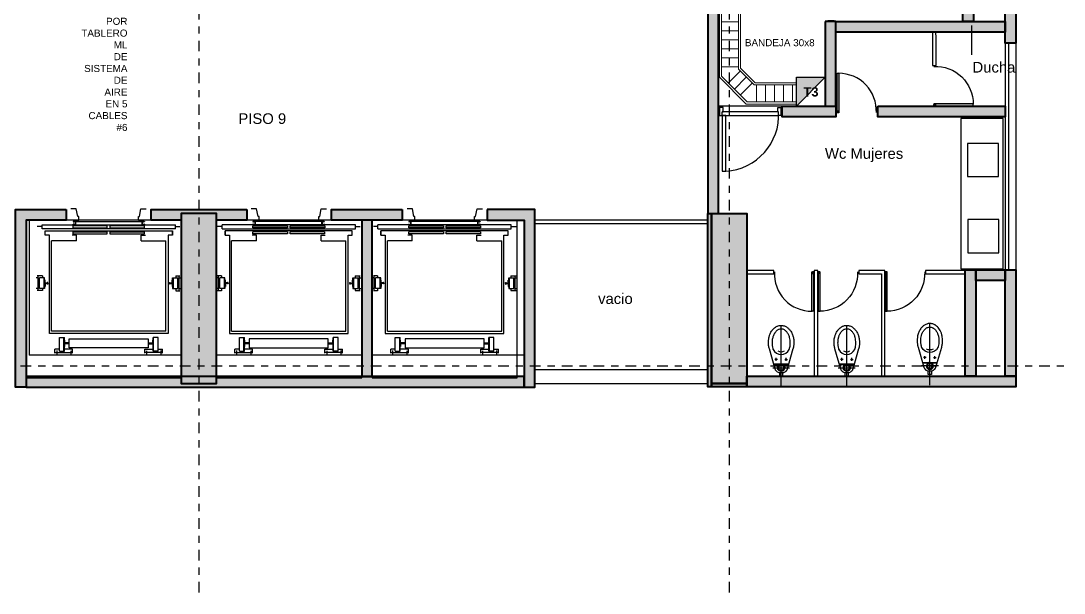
# Model space of a CAD drawing. Header units: millimetres. Extents: x -1568 to 288, y -22 to 892.
# Drawn here: x 256.46 to 271.21, y -21.88 to -13.79 of the extents above; entities that cross this region are included whole.
import ezdxf
from ezdxf import colors
from ezdxf.entities.mleader import LeaderData, LeaderLine
from ezdxf.math import Vec2, Vec3

# ---------------------------------------------------------------- set-up
doc = ezdxf.new("R2010")
doc.units = ezdxf.units.MM
for name, pattern in [('CENTER', [0.7, 0.3, -0.2, 0, -0.2]), ('CENTER2', [28.575, 19.05, -3.175, 3.175, -3.175]), ('HIDDEN', [9.525, 6.35, -3.175])]:
    doc.linetypes.add(name, pattern=pattern)
for name, color, linetype, lineweight in [('-CN-GYD-BANDEJA TIPO ESCALERA', 140, 'Continuous', 18), ('TEXTOS', 7, 'Continuous', 20), ('Textos 1', 7, 'Continuous', 25)]:
    doc.layers.add(name, color=color, linetype=linetype, lineweight=lineweight)
for name, color, linetype in [('1amobla', 253, 'Continuous'), ('AMOBLAMIENTO', 252, 'Continuous'), ('AREA LOCALES', 161, 'Continuous'), ('ASCENSOR', 251, 'Continuous'), ('EJE-ESTRUCTURA', 254, 'CENTER'), ('MARCO', 4, 'Continuous'), ('TB', 7, 'Continuous')]:
    doc.layers.add(name, color=color, linetype=linetype)
doc.layers.add('A-HATCH CONCRETO', color=7, linetype='Continuous', true_color=0xb8b8b8)
doc.layers.add('HACHTCOLUMNA', color=7, linetype='Continuous', true_color=0x404040)
for name, color, linetype, lineweight, true_color in [('Estructura', 7, 'Continuous', 40, 0x383838), ('Muro', 7, 'Continuous', 40, 0x2b2b2b), ('Vidrio', 7, 'Continuous', 30, 0x999999)]:
    doc.layers.add(name, color=color, linetype=linetype, lineweight=lineweight, true_color=true_color)
doc.styles.get("Standard").update_dxf_attribs({"font": 'arial.ttf'})

# ---------------------------------------------------------------- blocks, each defined once
blk = doc.blocks.new('Estructura cubierta')
at = {"layer": 'HACHTCOLUMNA'}
h = blk.add_hatch(color=256, dxfattribs=at)
h.paths.add_polyline_path([(1971.25, -5904.924), (1971.25, -5903.424), (1970.75, -5903.424), (1970.75, -5904.924)])
h.paths.add_polyline_path([(1977.353, -5903.424), (1978.853, -5903.424), (1978.853, -5903.924), (1977.353, -5903.924)])
h.paths.add_polyline_path([(1962.75, -5904.924), (1962.75, -5903.424), (1962.25, -5903.424), (1962.25, -5904.924)])
h.paths.add_polyline_path([(1978.248, -5911.949), (1978.248, -5909.549), (1978.748, -5909.549), (1978.748, -5911.949)])
h.paths.add_polyline_path([(1970.75, -5909.549), (1970.75, -5911.949), (1971.25, -5911.949), (1971.25, -5909.549)])
h.paths.add_polyline_path([(1962.25, -5909.549), (1962.25, -5911.949), (1962.75, -5911.949), (1962.75, -5909.549)])
h.paths.add_polyline_path([(1978.748, -5859.124), (1978.248, -5859.124), (1978.248, -5857.624), (1978.748, -5857.624)])
h.paths.add_polyline_path([(1971.25, -5859.124), (1970.75, -5859.124), (1970.75, -5857.624), (1971.25, -5857.624)])
at = {"layer": 'EJE-ESTRUCTURA', "ltscale": 0.5}
for p, q in [((1971, -5855.354), (1971, -5914.914)), ((1978.498, -5855.354), (1978.498, -5914.914)), ((1978.498, -5855.354), (1978.498, -5914.914)), ((1952.731, -5911.699), (1984.533, -5911.699))]:
    blk.add_line(p, q, dxfattribs=at)
at = {"layer": 'Estructura'}
for points in [[(1970.75, -5909.549), (1970.75, -5911.949), (1971.25, -5911.949), (1971.25, -5909.549)], [(1978.248, -5911.949), (1978.248, -5909.549), (1978.748, -5909.549), (1978.748, -5911.949)]]:
    blk.add_lwpolyline(points, close=True, dxfattribs=at)
blk = doc.blocks.new('MARCOE-102')
for p, q in [((0, 0), (0, -2.5)), ((0, 0), (1.75, 0)), ((1.75, 0), (1.75, -0.45)), ((0, -2.5), (1.75, -2.5)), ((0.175, -0.175), (1.575, -0.175)), ((0.175, -0.175), (0.175, -2.325)), ((0.175, -2.325), (1.575, -2.325)), ((1.375, -0.45), (1.375, -0.275)), ((1.375, -0.275), (1.575, -0.275)), ((1.75, -0.45), (1.375, -0.45)), ((1.375, -2.05), (1.375, -2.225)), ((1.75, -2.05), (1.375, -2.05)), ((1.375, -2.225), (1.575, -2.225)), ((1.575, -0.275), (1.575, -0.175)), ((1.575, -2.325), (1.575, -2.225)), ((1.75, -2.5), (1.75, -2.05))]:
    blk.add_line(p, q)
at = {"layer": 'MARCO'}
blk.add_lwpolyline([(0, 0), (0, -2.5), (1.75, -2.5), (1.75, -2.05), (1.375, -2.05), (1.375, -2.225), (1.575, -2.225), (1.575, -2.325), (0.175, -2.325), (0.175, -0.175), (1.575, -0.175), (1.575, -0.275), (1.375, -0.275), (1.375, -0.45), (1.75, -0.45), (1.75, 0), (0, 0)], dxfattribs=at)
blk = doc.blocks.new('ASCENSOR')
at = {"layer": 'ASCENSOR'}
for p, q in [((-1.605, 0.869), (-1.605, 0.932)), ((-0.91, 0.876), (-0.91, 0.932)), ((-0.7, 0.921), (-0.91, 0.921)), ((-0.88, 0.922), (-0.88, 0.95)), ((-0.73, 0.902), (-0.88, 0.902)), ((-0.88, 0.83), (-0.88, 0.902)), ((-0.73, 0.922), (-0.73, 0.95)), ((-0.73, 0.836), (-0.73, 0.902)), ((-0.7, 0.876), (-0.7, 0.932)), ((-1.63, -1.015), (-1.63, 0.869)), ((-1.575, 0.869), (-1.63, 0.869)), ((-1.575, 0.869), (-1.575, -1.015)), ((-1.485, 0.826), (-1.545, 0.826)), ((-1.545, 0.826), (-1.485, 0.826)), ((-1.545, -0.971), (-1.545, 0.826)), ((-1.485, 0.826), (-1.485, 0.766)), ((-1.485, 0.766), (-0.096, 0.766)), ((-0.91, 0.876), (-0.88, 0.876)), ((-0.73, 0.836), (-0.88, 0.836)), ((-0.88, 0.836), (-0.73, 0.836)), ((-0.85, 0.83), (-0.88, 0.83)), ((-0.85, 0.83), (-0.88, 0.83)), ((-0.85, 0.83), (-0.805, 0.83)), ((-0.85, 0.83), (-0.805, 0.83)), ((-0.85, 0.83), (-0.805, 0.83)), ((-0.85, 0.83), (-0.805, 0.83)), ((-0.85, 0.823), (-0.85, 0.83)), ((-0.85, 0.823), (-0.85, 0.83)), ((-0.809, 0.823), (-0.85, 0.823)), ((-0.809, 0.823), (-0.85, 0.823)), ((-0.816, 0.785), (-0.816, 0.792)), ((-0.816, 0.792), (-0.802, 0.792)), ((-0.809, 0.785), (-0.816, 0.785)), ((-0.809, 0.785), (-0.809, 0.823)), ((-0.802, 0.785), (-0.809, 0.785)), ((-0.76, 0.83), (-0.805, 0.83)), ((-0.76, 0.83), (-0.805, 0.83)), ((-0.76, 0.83), (-0.805, 0.83)), ((-0.76, 0.83), (-0.805, 0.83)), ((-0.802, 0.823), (-0.76, 0.823)), ((-0.802, 0.823), (-0.76, 0.823)), ((-0.802, 0.785), (-0.802, 0.823)), ((-0.795, 0.792), (-0.802, 0.792)), ((-0.802, 0.785), (-0.795, 0.785)), ((-0.795, 0.785), (-0.795, 0.792)), ((-0.76, 0.823), (-0.76, 0.83)), ((-0.76, 0.823), (-0.76, 0.83)), ((-0.76, 0.83), (-0.73, 0.83)), ((-0.76, 0.83), (-0.73, 0.83)), ((-0.73, 0.876), (-0.7, 0.876)), ((-0.73, 0.83), (-0.73, 0.836)), ((-0.096, 0.766), (-0.096, -0.911)), ((-1.405, 0.385), (-1.405, 0.735)), ((-0.126, 0.735), (-1.405, 0.735)), ((-0.126, 0.735), (-0.126, -0.88)), ((-0.036, 0.625), (-0.036, 0.555)), ((0.155, 0.625), (-0.036, 0.625)), ((0.184, 0.688), (0.128, 0.688)), ((0.128, 0.625), (0.128, 0.688)), ((0.147, 0.664), (0.21, 0.664)), ((0.155, 0.625), (0.155, 0.555)), ((0.173, 0.689), (0.173, 0.438)), ((-1.485, 0.385), (-1.485, 0.445)), ((0.155, 0.561), (-0.036, 0.561)), ((0.155, 0.555), (-0.036, 0.555)), ((-0.021, 0.485), (0.109, 0.485)), ((-0.021, -0.63), (-0.021, 0.485)), ((-0.001, 0.552), (-0.001, 0.555)), ((-0.001, 0.555), (0.041, 0.555)), ((0.038, 0.552), (-0.001, 0.552)), ((0.038, 0.491), (0.038, 0.552)), ((0.041, 0.555), (0.041, 0.491)), ((0.089, 0.555), (0.041, 0.555)), ((0.047, 0.555), (0.047, 0.491)), ((0.05, 0.491), (0.05, 0.552)), ((0.05, 0.552), (0.089, 0.552)), ((0.089, 0.552), (0.089, 0.555)), ((0.089, 0.552), (0.089, 0.555)), ((0.109, 0.485), (0.109, -0.63)), ((0.128, 0.438), (0.128, 0.555)), ((0.149, 0.463), (0.209, 0.463)), ((-1.68, 0.434), (-1.671, 0.434)), ((-1.68, 0.434), (-1.671, 0.434)), ((-1.68, 0.399), (-1.68, 0.434)), ((-1.68, 0.399), (-1.68, 0.434)), ((-1.63, 0.399), (-1.68, 0.399)), ((-1.63, 0.399), (-1.68, 0.399)), ((-1.676, 0.43), (-1.674, 0.43)), ((-1.674, 0.43), (-1.676, 0.43)), ((-1.676, 0.402), (-1.676, 0.43)), ((-1.676, 0.43), (-1.676, 0.402)), ((-1.633, 0.402), (-1.676, 0.402)), ((-1.676, 0.402), (-1.633, 0.402)), ((-1.674, 0.426), (-1.674, 0.43)), ((-1.674, 0.426), (-1.674, 0.43)), ((-1.671, 0.426), (-1.674, 0.426)), ((-1.671, 0.426), (-1.674, 0.426)), ((-1.671, 0.434), (-1.671, 0.426)), ((-1.671, 0.434), (-1.671, 0.426)), ((-1.639, 0.434), (-1.639, 0.426)), ((-1.63, 0.434), (-1.639, 0.434)), ((-1.639, 0.434), (-1.63, 0.434)), ((-1.639, 0.426), (-1.639, 0.434)), ((-1.639, 0.426), (-1.635, 0.426)), ((-1.635, 0.426), (-1.639, 0.426)), ((-1.635, 0.43), (-1.633, 0.43)), ((-1.635, 0.426), (-1.635, 0.43)), ((-1.635, 0.43), (-1.635, 0.426)), ((-1.633, 0.43), (-1.635, 0.43)), ((-1.633, 0.402), (-1.633, 0.43)), ((-1.633, 0.402), (-1.633, 0.43)), ((-1.63, 0.399), (-1.63, 0.434)), ((-1.63, 0.434), (-1.63, 0.399)), ((-1.587, 0.433), (-1.618, 0.433)), ((-1.618, 0.433), (-1.618, -0.056)), ((-1.587, -0.056), (-1.587, 0.433)), ((-1.503, 0.434), (-1.534, 0.434)), ((-1.534, -0.056), (-1.534, 0.434)), ((-1.503, -0.056), (-1.503, 0.434)), ((-1.405, 0.385), (-1.485, 0.385)), ((0.184, 0.438), (0.128, 0.438)), ((-1.618, -0.056), (-1.587, -0.056)), ((-1.587, -0.095), (-1.618, -0.095)), ((-1.618, -0.095), (-1.618, -0.583)), ((-1.587, -0.583), (-1.587, -0.095)), ((-1.534, -0.056), (-1.503, -0.056)), ((-1.503, -0.095), (-1.534, -0.095)), ((-1.534, -0.58), (-1.534, -0.095)), ((-1.503, -0.58), (-1.503, -0.095)), ((-1.747, -0.512), (-1.859, -0.533)), ((-1.859, -0.533), (-1.859, -0.609)), ((-1.69, -0.498), (-1.747, -0.498)), ((-1.747, -0.498), (-1.747, -0.512)), ((-1.69, -0.564), (-1.69, -0.498)), ((-1.68, -0.564), (-1.69, -0.564)), ((-1.618, -0.583), (-1.587, -0.583)), ((-1.534, -0.58), (-1.503, -0.58)), ((-1.405, -0.53), (-1.485, -0.53)), ((-1.485, -0.53), (-1.485, -0.59)), ((-1.405, -0.53), (-1.405, -0.88)), ((0.184, -0.583), (0.128, -0.583)), ((0.128, -0.583), (0.128, -0.7)), ((0.173, -0.834), (0.173, -0.583)), ((0.155, -0.7), (-0.036, -0.7)), ((-0.036, -0.77), (-0.036, -0.7)), ((0.155, -0.706), (-0.036, -0.706)), ((0.109, -0.63), (-0.021, -0.63)), ((-0.001, -0.697), (-0.001, -0.7)), ((0.038, -0.697), (-0.001, -0.697)), ((-0.001, -0.7), (0.041, -0.7)), ((0.038, -0.636), (0.038, -0.697)), ((0.041, -0.7), (0.041, -0.636)), ((0.047, -0.7), (0.047, -0.636)), ((0.089, -0.7), (0.047, -0.7)), ((0.05, -0.636), (0.05, -0.697)), ((0.05, -0.697), (0.089, -0.697)), ((0.089, -0.697), (0.089, -0.7)), ((0.149, -0.609), (0.209, -0.609)), ((0.155, -0.77), (0.155, -0.7)), ((-0.126, -0.88), (-1.405, -0.88)), ((0.155, -0.77), (-0.036, -0.77)), ((0.128, -0.77), (0.128, -0.833)), ((0.184, -0.833), (0.128, -0.833)), ((0.147, -0.809), (0.21, -0.809)), ((-1.575, -1.015), (-1.63, -1.015)), ((-1.605, -1.015), (-1.605, -1.083)), ((-1.485, -0.971), (-1.545, -0.971)), ((-0.096, -0.911), (-1.485, -0.911)), ((-1.485, -0.911), (-1.485, -0.971)), ((-0.91, -1.011), (-0.88, -1.011)), ((-0.91, -1.011), (-0.91, -1.083)), ((-0.85, -0.981), (-0.88, -0.981)), ((-0.85, -0.981), (-0.88, -0.981)), ((-0.88, -0.981), (-0.88, -1.052)), ((-0.73, -0.987), (-0.88, -0.987)), ((-0.88, -0.987), (-0.73, -0.987)), ((-0.808, -0.974), (-0.85, -0.974)), ((-0.808, -0.974), (-0.85, -0.974)), ((-0.85, -0.974), (-0.85, -0.981)), ((-0.85, -0.974), (-0.85, -0.981)), ((-0.85, -0.981), (-0.805, -0.981)), ((-0.85, -0.981), (-0.805, -0.981)), ((-0.85, -0.981), (-0.805, -0.981)), ((-0.85, -0.981), (-0.805, -0.981)), ((-0.808, -0.936), (-0.815, -0.936)), ((-0.815, -0.936), (-0.815, -0.943)), ((-0.815, -0.943), (-0.801, -0.943)), ((-0.808, -0.936), (-0.808, -0.974)), ((-0.801, -0.936), (-0.808, -0.936)), ((-0.76, -0.981), (-0.805, -0.981)), ((-0.76, -0.981), (-0.805, -0.981)), ((-0.76, -0.981), (-0.805, -0.981)), ((-0.76, -0.981), (-0.805, -0.981)), ((-0.801, -0.936), (-0.801, -0.974)), ((-0.801, -0.936), (-0.794, -0.936)), ((-0.794, -0.943), (-0.801, -0.943)), ((-0.801, -0.974), (-0.76, -0.974)), ((-0.801, -0.974), (-0.76, -0.974)), ((-0.794, -0.936), (-0.794, -0.943)), ((-0.76, -0.974), (-0.76, -0.981)), ((-0.76, -0.974), (-0.76, -0.981)), ((-0.76, -0.981), (-0.73, -0.981)), ((-0.76, -0.981), (-0.73, -0.981)), ((-0.73, -0.981), (-0.73, -0.987)), ((-0.73, -0.987), (-0.73, -1.052)), ((-0.73, -1.011), (-0.7, -1.011)), ((-0.7, -1.011), (-0.7, -1.083)), ((-0.7, -1.072), (-0.91, -1.072)), ((-0.73, -1.052), (-0.88, -1.052)), ((-0.88, -1.073), (-0.88, -1.1)), ((-0.73, -1.073), (-0.73, -1.1))]:
    blk.add_line(p, q, dxfattribs=at)
blk.add_lwpolyline([(-1.68, -0.564), (-1.68, 0.413), (-1.69, 0.413), (-1.69, 0.347), (-1.747, 0.347), (-1.747, 0.361), (-1.859, 0.382), (-1.859, 0.458)], dxfattribs=at)
for centre, radius, start, end in [((0.044, 0.491), 0.006, 180, 270), ((0.044, 0.491), 0.003, 180, 270), ((0.044, 0.491), 0.006, 270, 0), ((0.044, 0.491), 0.003, 270, 0), ((0.044, -0.636), 0.006, 90, 180), ((0.044, -0.636), 0.003, 90, 180), ((0.044, -0.636), 0.006, 0, 90), ((0.044, -0.636), 0.003, 0, 90)]:
    blk.add_arc(centre, radius, start, end, dxfattribs=at)
for points in [[(-0.795, 0.792), (-0.795, 0.785), (-0.816, 0.785), (-0.816, 0.792)], [(-0.816, 0.785), (-0.816, 0.792), (-0.795, 0.785), (-0.816, 0.785)], [(-0.795, 0.785), (-0.816, 0.785), (-0.795, 0.792), (-0.816, 0.792)], [(-0.794, -0.943), (-0.794, -0.936), (-0.815, -0.936), (-0.815, -0.943)], [(-0.815, -0.936), (-0.815, -0.943), (-0.794, -0.936), (-0.815, -0.936)], [(-0.794, -0.936), (-0.815, -0.936), (-0.794, -0.943), (-0.815, -0.943)]]:
    blk.add_solid(points, dxfattribs=at)
at = {"layer": 'ASCENSOR', "xscale": 0.01999999999998181, "yscale": 0.01999999999998181, "zscale": 0.01999999999998181, "rotation": 270}
blk.add_blockref('MARCOE-102', (-1.63, -0.541), dxfattribs=at)
blk = doc.blocks.new('PUERTA BAÑOS')
at = {"layer": 'AMOBLAMIENTO'}
h = blk.add_hatch(color=255, dxfattribs=at)
edge = h.paths.add_edge_path()
edge.add_line((-0.008, 0.002), (-0.008, -0.628))
edge.add_arc((-0.013, -0.628), 0.005, -90, 0, ccw=False)
edge.add_line((-0.013, -0.633), (-0.033, -0.633))
edge.add_arc((-0.033, -0.628), 0.005, 180, 270, ccw=False)
edge.add_line((-0.038, -0.628), (-0.038, -0.003))
edge.add_arc((-0.032, -0.003), 0.005, 90, 180, ccw=False)
edge.add_line((-0.033, 0.002), (-0.008, 0.002))
for p, q in [((0, 0), (-0.005, 0)), ((0, -0.06), (0, 0)), ((-0.03, -0.005), (-0.03, -0.02)), ((-0.005, 0), (-0.025, 0)), ((-0.025, -0.025), (-0.005, -0.025)), ((-0.005, -0.025), (-0.005, 0)), ((-0.005, 0), (-0.005, -0.06)), ((-0.005, -0.06), (0, -0.06))]:
    blk.add_line(p, q, dxfattribs=at)
blk.add_lwpolyline([(-0.008, 0.002), (-0.008, -0.628, -0.414214), (-0.013, -0.633), (-0.033, -0.633, -0.414214), (-0.038, -0.628), (-0.038, -0.003, -0.414214), (-0.033, 0.002)], format="xyb", close=True, dxfattribs=at)
blk.add_circle((-0.022, -0.013), 0.0025, dxfattribs=at)
at = {"layer": 'AMOBLAMIENTO', "ltscale": 0.1}
blk.add_arc((-0.034, -0.026), 0.607, 177.5483, 270.1437, dxfattribs=at)
at = {"layer": 'AMOBLAMIENTO'}
for centre, start, end in [((-0.025, -0.005), 90, 180), ((-0.025, -0.02), 180, 270)]:
    blk.add_arc(centre, 0.005, start, end, dxfattribs=at)
blk = doc.blocks.new('INODORO')
at = {"layer": 'AMOBLAMIENTO', "extrusion": (-1.55665e-06, -4.47371e-06, 1)}
for p, q in [((0.103, 0.17, 13.502), (-0.103, 0.17, 13.502)), ((-0.024, 0.164, 13.502), (-0.101, 0.164, 13.502)), ((-0.051, 0.24, 13.502), (-0.089, 0.24, 13.502)), ((-0.07, 0.221, 13.502), (-0.07, 0.259, 13.502)), ((0.101, 0.164, 13.502), (0.024, 0.164, 13.502)), ((0.051, 0.24, 13.502), (0.089, 0.24, 13.502)), ((0.07, 0.221, 13.502), (0.07, 0.259, 13.502))]:
    blk.add_line(p, q, dxfattribs=at)
at = {"layer": 'AMOBLAMIENTO', "extrusion": (-1.55665e-06, -4.47371e-06, 1), "elevation": 13.502, "flags": 128}
for points in [[(0.167, 0.387), (0.084, 0.101, -0.016701), (0.083, 0.097, -0.022806), (0.08, 0.091, -0.021821), (0.078, 0.086, -0.034751), (0.072, 0.078, -0.036571), (0.065, 0.07, -0.043988), (0.056, 0.062, -0.052185), (0.043, 0.055, -0.082496), (0.021, 0.05, -0.014668), (0.017, 0.05), (-0.017, 0.05, -0.083909), (-0.04, 0.054, -0.098699), (-0.063, 0.068, -0.082496), (-0.078, 0.086, -0.052185), (-0.083, 0.099, -0.009147), (-0.084, 0.101), (-0.167, 0.387, -0.038438), (-0.177, 0.436, -0.03221), (-0.18, 0.478, -0.004356), (-0.18, 0.484, -0.034754), (-0.176, 0.528, -0.021818), (-0.17, 0.556, -0.013779), (-0.166, 0.573, -0.009024), (-0.163, 0.582, -0.022804), (-0.154, 0.603, -0.021821), (-0.144, 0.623, -0.031515), (-0.127, 0.649, -0.003233), (-0.126, 0.651, -0.036571), (-0.107, 0.672, -0.043988), (-0.081, 0.694, -0.02205), (-0.066, 0.703, -0.030103), (-0.051, 0.71, -0.082496), (-0.008, 0.72, -0.014666), (0, 0.72, -0.083908), (0.045, 0.712, -0.043384), (0.066, 0.703, -0.055079), (0.101, 0.678, -0.050815), (0.127, 0.649, -0.03155), (0.144, 0.623, -0.052186), (0.165, 0.575, -0.001468), (0.166, 0.573, -0.042516), (0.177, 0.52, -0.03221), (0.18, 0.478, -0.004357), (0.18, 0.472, -0.034752), (0.176, 0.427, -0.02182), (0.17, 0.4, -0.009707), (0.167, 0.387)], [(0, 0.67, 0.014666), (-0.005, 0.67, 0.082496), (-0.032, 0.664, 0.044795), (-0.046, 0.657, 0.007375), (-0.05, 0.654, 0.043988), (-0.07, 0.638, 0.036571), (-0.084, 0.621, 0.018877), (-0.091, 0.612, 0.015864), (-0.098, 0.601, 0.021821), (-0.106, 0.584, 0.022804), (-0.114, 0.566, 0.01791), (-0.118, 0.551, 0.004894), (-0.12, 0.545, 0.021818), (-0.125, 0.52, 0.034754), (-0.128, 0.478, 0.004356), (-0.129, 0.472, 0.03221), (-0.126, 0.434, 0.03362), (-0.118, 0.394, 0.010353), (-0.116, 0.385, 0.008488), (-0.113, 0.378)], [(0.113, 0.378, 0.000935), (0.114, 0.379, 0.017908), (0.118, 0.394, 0.004894), (0.12, 0.399, 0.02182), (0.125, 0.425, 0.034752), (0.129, 0.467, 0.004357), (0.129, 0.472, 0.03221), (0.126, 0.511, 0.033619), (0.118, 0.551, 0.010353), (0.116, 0.56, 0.052186), (0.098, 0.601, 0.015899), (0.091, 0.612, 0.066511), (0.065, 0.642, 0.040373), (0.046, 0.657, 0.058094), (0.028, 0.665, 0.083908), (0, 0.67)]]:
    blk.add_lwpolyline(points, format="xyb", dxfattribs=at)
at = {"layer": 'AMOBLAMIENTO', "linetype": 'HIDDEN', "ltscale": 0.25, "extrusion": (-1.55665e-06, -4.47371e-06, 1), "elevation": 13.502}
for points in [[(0, -0.15), (0, 0.72)], [(-0.12, 0.12), (0.12, 0.12)]]:
    blk.add_lwpolyline(points, dxfattribs=at)
at = {"layer": 'AMOBLAMIENTO', "extrusion": (-1.55665e-06, -4.47371e-06, 1), "elevation": 13.502}
blk.add_lwpolyline([(0.025, 0.05), (-0.025, 0.05), (-0.025, 0), (0.025, 0)], close=True, dxfattribs=at)
at = {"layer": 'AMOBLAMIENTO', "extrusion": (-1.55665e-06, -4.47371e-06, 1)}
for major_axis, start_param, end_param in [((0.121, -0.042), 3.962815, 6.131668), ((0.0863, -0.03), 4.528683, 5.5658)]:
    blk.add_ellipse((0, 0.438, 13.502), major_axis=major_axis, ratio=1, start_param=start_param, end_param=end_param, dxfattribs=at)
for centre, major_axis in [((-0.07, 0.24, 13.502), (0.00567, -0.00197)), ((0, 0.12, 13.502), (0.0472, -0.0164)), ((0, 0.12, 13.502), (0.0425, -0.0148)), ((0, 0.12, 13.502), (0.0331, -0.0115)), ((0.07, 0.24, 13.502), (0.00567, -0.00197))]:
    blk.add_ellipse(centre, major_axis=major_axis, ratio=1, dxfattribs=at)
blk = doc.blocks.new('A$C2b4e84c0')
at = {"layer": 'A-HATCH CONCRETO', "ltscale": 0.01}
h = blk.add_hatch(color=256, dxfattribs=at)
h.dxf.hatch_style = 1
h.paths.add_polyline_path([(23.152, -30.046), (23.002, -30.046), (23.002, -28.584), (23.152, -28.584)])
h.paths.add_polyline_path([(23.002, -29.033), (23.002, -28.883), (22.368, -28.883), (22.368, -29.033)])
h.paths.add_polyline_path([(20.914, -29.033), (20.914, -28.883), (21.568, -28.883), (21.568, -29.033)])
h.paths.add_polyline_path([(19.55, -29.033), (19.55, -28.883), (20.114, -28.882), (20.114, -29.032)])
h.paths.add_polyline_path([(18.401, -30.045), (18.251, -30.045), (18.25, -29.033), (18.4, -29.033)])
h.paths.add_polyline_path([(18.251, -30.045), (23.152, -30.046), (23.152, -30.196), (18.251, -30.195)])
h.paths.add_polyline_path([(19.854, -30.045), (19.704, -30.045), (19.704, -29.033), (19.854, -29.033)])
h.paths.add_polyline_path([(21.503, -30.045), (21.353, -30.045), (21.353, -29.033), (21.503, -29.033)])
h.paths.add_polyline_path([(23.133, -27.682), (23.133, -27.681), (22.983, -27.681), (22.983, -27.682)], flags=17)
h.paths.add_polyline_path([(24.853, -27.531), (21.201, -27.532), (21.201, -27.682), (24.853, -27.681)])
h.paths.add_polyline_path([(21.201, -27.532), (21.202, -23.808), (21.352, -23.808), (21.351, -27.532)])
h.paths.add_polyline_path([(18.253, -26.582), (20.3, -26.582), (20.3, -26.732), (19.35, -26.732), (19.35, -27.532), (19.2, -27.532), (19.2, -26.732), (18.253, -26.732)])
h.paths.add_polyline_path([(26.073, -24.682), (21.352, -24.682), (21.352, -24.832), (26.073, -24.832)])
h.paths.add_polyline_path([(22.661, -24.682), (22.662, -23.65), (22.812, -23.65), (22.811, -24.682)])
h.paths.add_polyline_path([(19.1, -23.808), (19.1, -23.658), (21.352, -23.658), (21.352, -23.808)])
h.paths.add_polyline_path([(25.923, -24.682), (25.923, -18.157), (26.073, -18.157), (26.073, -24.682)])
h.paths.add_polyline_path([(27.276, -24.682), (29.851, -24.682), (29.851, -24.832), (27.276, -24.832)])
h.paths.add_polyline_path([(27.356, -24.832), (27.357, -27.631), (27.507, -27.631), (27.507, -24.832)])
h.paths.add_polyline_path([(28.409, -27.481), (29.452, -27.481), (29.452, -27.631), (28.409, -27.631)])
h.paths.add_polyline_path([(27.507, -28.79), (29.452, -28.79), (29.452, -28.94), (27.507, -28.941)])
h.paths.add_polyline_path([(27.357, -29.941), (27.357, -28.79), (27.507, -28.79), (27.507, -29.941)])
h.paths.add_polyline_path([(29.452, -30.046), (29.452, -30.941), (29.302, -30.941), (29.302, -30.046)])
h.paths.add_polyline_path([(29.452, -30.046), (29.899, -30.046), (29.899, -30.196), (29.452, -30.196)])
h.paths.add_polyline_path([(30.049, -30.046), (30.049, -31.246), (29.899, -31.246), (29.899, -30.046)])
h.paths.add_polyline_path([(27.507, -30.941), (29.899, -30.941), (29.899, -31.091), (27.507, -31.091)])
h.paths.add_polyline_path([(27.357, -30.941), (27.357, -32.138), (27.507, -32.138), (27.507, -30.941)])
h.paths.add_polyline_path([(26.748, -32.138), (27.507, -32.138), (27.507, -32.288), (26.748, -32.288)])
h.paths.add_polyline_path([(25.697, -30.046), (25.698, -33.657), (25.848, -33.657), (25.847, -30.046)])
h.paths.add_polyline_path([(25.848, -32.138), (25.848, -32.138), (25.848, -32.288), (25.848, -32.288)], flags=17)
h.paths.add_polyline_path([(28.098, -32.138), (29.899, -32.138), (29.899, -32.288), (28.098, -32.288)])
h.paths.add_polyline_path([(29.483, -34.453), (29.483, -35.957), (29.333, -35.957), (29.333, -34.453)])
h.paths.add_polyline_path([(29.483, -34.453), (29.899, -34.453), (29.899, -34.603), (29.483, -34.604)])
h.paths.add_polyline_path([(30.049, -34.453), (30.049, -35.957), (29.899, -35.957), (29.899, -34.453)])
h.paths.add_polyline_path([(26.248, -35.957), (30.049, -35.957), (30.049, -36.107), (26.248, -36.107)])
h.paths.add_polyline_path([(25.748, -36.107), (25.748, -36.057), (26.248, -36.057), (26.248, -36.107)])
h.paths.add_polyline_path([(25.748, -36.107), (25.698, -36.107), (25.698, -33.657), (25.748, -33.657)])
h = blk.add_hatch(color=256, dxfattribs=at)
h.dxf.hatch_style = 1
h.paths.add_polyline_path([(16.626, -33.597), (16.626, -33.747), (16.059, -33.747), (16.059, -36.112), (15.909, -36.112), (15.909, -33.597)])
h.paths.add_polyline_path([(19.178, -33.597), (19.178, -33.747), (18.75, -33.747), (18.75, -33.657), (18.25, -33.657), (18.25, -33.747), (17.826, -33.747), (17.826, -33.597)])
h.paths.add_polyline_path([(21.377, -33.597), (21.377, -33.747), (20.378, -33.747), (20.378, -33.597)])
h.paths.add_polyline_path([(22.577, -33.597), (22.577, -33.747), (23.102, -33.747), (23.102, -36.112), (23.252, -36.112), (23.252, -33.597)])
h.paths.add_polyline_path([(20.803, -35.959), (20.953, -35.959), (20.953, -33.747), (20.803, -33.747), (20.803, -33.745), (20.803, -35.959), (20.803, -35.959)])
h.paths.add_polyline_path([(16.059, -36.112), (23.102, -36.112), (23.102, -35.959), (16.059, -35.959)])
at = {"transparency": 33554687}
blk.add_line((26.248, -33.657), (25.748, -33.657), dxfattribs=at)
at = {"layer": '1amobla', "linetype": 'CENTER2', "ltscale": 0.3}
blk.add_line((30.049, -31.246), (30.049, -34.453), dxfattribs=at)
at = {"layer": '1amobla', "linetype": 'Continuous', "ltscale": 0.3}
blk.add_lwpolyline([(26.748, -32.138), (27.357, -32.138)], dxfattribs=at)
at = {"layer": 'AMOBLAMIENTO', "linetype": 'Continuous', "ltscale": 0.3}
blk.add_line((26.748, -32.138), (25.848, -32.138), dxfattribs=at)
at = {"layer": 'AMOBLAMIENTO'}
for points in [[(27.482, -30.944), (27.482, -30.931), (27.394, -30.931), (27.394, -30.944)], [(25.848, -32.256), (25.86, -32.256), (25.86, -32.169), (25.848, -32.169)], [(25.911, -32.218), (25.911, -32.156), (25.86, -32.156), (25.86, -32.269), (25.898, -32.269), (25.898, -32.218), (25.911, -32.218)], [(25.898, -32.269), (26.697, -32.269), (26.697, -32.218), (25.898, -32.218)], [(26.697, -32.218), (26.684, -32.218), (26.684, -32.156), (26.735, -32.156), (26.735, -32.269), (26.697, -32.269)], [(26.748, -32.256), (26.735, -32.256), (26.735, -32.169), (26.748, -32.169)]]:
    blk.add_lwpolyline(points, dxfattribs=at)
for points in [[(28.871, -31.091), (28.872, -31.564), (28.922, -31.564), (28.922, -31.172), (28.921, -31.091)], [(25.949, -32.269), (25.898, -32.269), (25.898, -33.056), (25.949, -33.056)], [(29.873, -34.438), (29.873, -32.313), (29.273, -32.313), (29.273, -34.438)], [(29.369, -33.133), (29.807, -33.133), (29.807, -32.666), (29.369, -32.666)], [(29.374, -34.209), (29.812, -34.209), (29.812, -33.742), (29.374, -33.742)], [(26.631, -34.459), (26.248, -34.46), (26.248, -34.51), (26.248, -34.51), (26.631, -34.509)], [(27.25, -35.957), (27.249, -34.459), (27.199, -34.459), (27.199, -34.509), (27.199, -34.509), (27.2, -35.957)], [(28.2, -35.957), (28.199, -34.459), (27.831, -34.459), (27.831, -34.509), (28.149, -34.509), (28.15, -35.957)], [(29.333, -34.459), (28.773, -34.46), (28.773, -34.51), (29.165, -34.51), (29.333, -34.509)], [(25.698, -36.057), (25.698, -35.864), (23.252, -35.864), (23.252, -36.057)]]:
    blk.add_lwpolyline(points, close=True, dxfattribs=at)
blk.add_arc((25.902, -32.262), 0.796, 273.3863, 3.132, dxfattribs=at)
at = {"layer": 'AREA LOCALES'}
blk.add_lwpolyline([(18.25, -35.979), (18.25, -33.747), (16.059, -33.747), (16.059, -35.979)], close=True, dxfattribs=at)
for points, elevation in [([(20.803, -35.979), (20.803, -33.747), (18.75, -33.747), (18.75, -35.979)], -1316.434), ([(23.002, -35.979), (23.002, -33.747), (20.953, -33.747), (20.953, -35.979)], 1207.545)]:
    blk.add_lwpolyline(points, close=True, dxfattribs=dict(at, elevation=elevation))
at = {"layer": 'ASCENSOR'}
for p, q in [((16.1, -33.747), (16.1, -35.657)), ((18.25, -35.657), (16.1, -35.657)), ((20.803, -35.657), (18.75, -35.657)), ((23.102, -35.657), (20.953, -35.657))]:
    blk.add_line(p, q, dxfattribs=at)
at = {"layer": 'Muro'}
for points in [[(25.697, -30.046), (25.698, -33.657), (25.848, -33.657), (25.847, -30.046)], [(30.049, -30.046), (30.049, -31.246), (29.899, -31.246), (29.899, -30.046)], [(27.357, -30.941), (27.357, -32.138), (27.507, -32.138), (27.507, -30.941)], [(27.507, -30.941), (29.899, -30.941), (29.899, -31.091), (27.507, -31.091)], [(26.748, -32.138), (27.507, -32.138), (27.507, -32.288), (26.748, -32.288)], [(28.098, -32.138), (29.899, -32.138), (29.899, -32.288), (28.098, -32.288)], [(16.626, -33.597), (16.626, -33.747), (16.059, -33.747), (16.059, -36.112), (15.909, -36.112), (15.909, -33.597)], [(19.178, -33.597), (19.178, -33.747), (18.75, -33.747), (18.75, -33.657), (18.25, -33.657), (18.25, -33.747), (17.826, -33.747), (17.826, -33.597)], [(21.377, -33.597), (21.377, -33.747), (20.378, -33.747), (20.378, -33.597)], [(22.577, -33.597), (22.577, -33.747), (23.102, -33.747), (23.102, -36.112), (23.252, -36.112), (23.252, -33.597)], [(25.748, -36.107), (25.698, -36.107), (25.698, -33.657), (25.748, -33.657)], [(29.483, -34.453), (29.483, -35.957), (29.333, -35.957), (29.333, -34.453)], [(29.483, -34.453), (29.899, -34.453), (29.899, -34.603), (29.483, -34.604)], [(30.049, -34.453), (30.049, -35.957), (29.899, -35.957), (29.899, -34.453)], [(16.059, -36.112), (23.102, -36.112), (23.102, -35.959), (16.059, -35.959)], [(26.248, -35.957), (30.049, -35.957), (30.049, -36.107), (26.248, -36.107)], [(25.748, -36.107), (25.748, -36.057), (26.248, -36.057), (26.248, -36.107)]]:
    blk.add_lwpolyline(points, close=True, dxfattribs=at)
for points in [[(29.452, -30.046), (29.452, -30.941), (29.302, -30.941), (29.302, -30.046)], [(20.803, -35.959), (20.953, -35.959), (20.953, -33.747), (20.803, -33.747), (20.803, -33.745), (20.803, -35.959), (20.803, -35.959)]]:
    blk.add_lwpolyline(points, dxfattribs=at)
at = {"layer": 'Vidrio'}
blk.add_line((29.424, -30.999), (29.424, -31.414), dxfattribs=at)
for points in [[(29.899, -34.453), (29.949, -34.453), (29.949, -31.246), (29.899, -31.246)], [(25.698, -33.797), (25.698, -33.747), (23.252, -33.747), (23.252, -33.797)]]:
    blk.add_lwpolyline(points, close=True, dxfattribs=at)
at = {"layer": 'AMOBLAMIENTO', "linetype": 'HIDDEN', "ltscale": 0.0003, "yscale": 0.8784798838123716, "zscale": 0.8784798838123716}
for p, xscale, rotation in [((27.516, -32.229), 0.8784798838123716, 180.0003066997074), ((28.893, -32.138), -0.8784798838123716, 89.9996933002926), ((27.199, -34.482), 0.8784798838123716, 0.0003066997075476458), ((27.249, -34.482), -0.8784798838123716, 359.9996933002926), ((28.199, -34.481), -0.8784798838123716, 359.9996933002926)]:
    blk.add_blockref('PUERTA BAÑOS', p, dxfattribs=dict(at, xscale=xscale, rotation=rotation))
at = {"layer": 'AMOBLAMIENTO', "extrusion": (0, 0, -1), "xscale": -1, "zscale": -1, "rotation": 359.9999836375246}
for p in [(-26.733, -35.957, 13.502), (-27.66, -35.957, 13.502)]:
    blk.add_blockref('INODORO', p, dxfattribs=at)
at = {"layer": 'AMOBLAMIENTO', "extrusion": (0, 0, -1), "zscale": -1, "rotation": 1.636247562310831e-05}
blk.add_blockref('INODORO', (-28.835, -35.93, 13.502), dxfattribs=at)
at = {"layer": 'ASCENSOR', "rotation": 269.9943251266501}
blk.add_blockref('ASCENSOR', (17.3, -35.446), dxfattribs=at)
at = {"layer": 'ASCENSOR', "xscale": -1, "rotation": 90.0056748733478}
for p in [(19.699, -35.446), (21.902, -35.446)]:
    blk.add_blockref('ASCENSOR', p, dxfattribs=at)
at = {"layer": 'Muro'}
blk.add_blockref('Estructura cubierta', (-1952.5, 5875.892), dxfattribs=at)
at = {"layer": 'TEXTOS', "color": 252}
for s, p in [('Ducha', (29.438, -31.662)), ('PISO 9', (19.06, -32.388)), ('Wc Mujeres', (27.352, -32.881)), ('vacio', (24.145, -34.934))]:
    blk.add_text(s, height=0.15, rotation=359.9331, dxfattribs=at).set_placement(p)

msp = doc.modelspace()

# ---------------------------------------------------------------- hatches: boundary and pattern name
at = {"layer": '-CN-GYD-BANDEJA TIPO ESCALERA'}
h = msp.add_hatch(dxfattribs=at)
h.set_pattern_fill('ANSI31', color=1, scale=0.04, angle=-45)
h.set_pattern_definition([(360, (472.62055, 450.2517), (2e-17, 0.127), [])])
h.paths.add_polyline_path([(266.365, -14.475), (266.605, -14.475), (266.605, -11.387), (266.365, -11.387)])
h = msp.add_hatch(dxfattribs=at)
h.set_pattern_fill('ANSI31', color=1, scale=0.04, angle=225)
h.set_pattern_definition([(270, (42.83232, -476.11519), (0.127, -8e-18), [])])
h.paths.add_polyline_path([(249.323, -14.939), (249.323, -14.699), (249.31, -14.699), (249.31, -14.939)])
h.paths.add_polyline_path([(266.825, -14.699), (266.825, -14.939), (267.424, -14.939), (267.424, -14.699)])
at = {"layer": 'TB'}
h = msp.add_hatch(color=256, dxfattribs=at)
h.dxf.hatch_style = 1
h.paths.add_polyline_path([(267.833, -14.591), (267.424, -14.591), (267.424, -15)])

# ---------------------------------------------------------------- linework, layer by layer
at = {"layer": '-CN-GYD-BANDEJA TIPO ESCALERA', "color": 1}
for points in [[(266.635, -14.464), (266.635, -11.275), (266.254, -10.895), (266.13, -10.895)], [(266.605, -14.476), (266.605, -11.288), (266.242, -10.925), (266.13, -10.925)], [(266.13, -11.164), (266.143, -11.164), (266.365, -11.387), (266.365, -14.464), (266.365, -14.576), (266.728, -14.939), (266.84, -14.939)], [(266.13, -11.194), (266.335, -11.399), (266.335, -14.464), (266.335, -14.588), (266.716, -14.969), (266.84, -14.969)], [(266.631, -14.503), (266.462, -14.673)], [(266.716, -14.588), (266.547, -14.757)], [(266.828, -14.699), (266.605, -14.476)], [(266.84, -14.669), (266.635, -14.464)], [(266.801, -14.673), (266.631, -14.842)], [(267.424, -14.699), (267.287, -14.699), (266.828, -14.699)], [(267.424, -14.669), (267.287, -14.669), (266.84, -14.669)], [(266.84, -14.939), (267.287, -14.939), (267.424, -14.939)], [(266.84, -14.969), (267.287, -14.969), (267.424, -14.969)]]:
    msp.add_lwpolyline(points, dxfattribs=at)
for points in [[(267.833, -14.591), (267.833, -15)], [(267.424, -15), (267.833, -15)]]:
    msp.add_lwpolyline(points)
at = {"layer": 'TB'}
for p, q in [((267.424, -15), (267.833, -14.59)), ((267.424, -15), (267.424, -14.591)), ((267.424, -14.591), (267.833, -14.591))]:
    msp.add_line(p, q, dxfattribs=at)

# ---------------------------------------------------------------- block references
msp.add_blockref('A$C2b4e84c0', (240.476, 17.138))

# ---------------------------------------------------------------- texts
at = {"layer": 'Textos 1', "insert": (266.696, -14.052), "char_height": 0.1, "width": 4.25953, "attachment_point": 1}
msp.add_mtext('BANDEJA 30x8 ', dxfattribs=at)
at = {"layer": 'Textos 1', "color": 30, "true_color": 0xf8991e, "insert": (267.527, -14.732), "char_height": 0.13091, "attachment_point": 1}
msp.add_mtext_dynamic_manual_height_columns('\\pxqc;{\\fArial|b1|i0|c0|p34;T3}', width=0.20687, gutter_width=0.425, heights=[0], dxfattribs=at)

# ---------------------------------------------------------------- leaders
at = {"layer": 'TEXTOS'}
ml = msp.add_multileader_mtext('Standard', dxfattribs=at)
ml.set_content('RED AIRE ACONDICIONADO {\\A1;2"\\PALIMENTADO POR TABLERO ML DE SISTEMA DE AIRE\\PEN 5 CABLES #6 }', color=256)
ml.set_leader_properties()
ml.build(insert=Vec2(0, 0))
ml.multileader.update_dxf_attribs({"dogleg_length": 1, "arrow_head_size": 0.1, "scale": 0.1})
ctx = ml.context
ctx.base_point, ctx.scale, ctx.char_height, ctx.arrow_head_size, ctx.landing_gap_size, ctx.plane_origin = Vec3(254.119, -12.967), 0.1, 0.1, 0.1, 0.2, Vec3(263.958, 45.427)
ctx.text_align_type = 2
notes = []
notes.append((ctx, [(1, (1, 1, 0), (258.268, -12.967), (-1, 0), 0.1, [(0, [(260.303, -11.209)], 0, [])])]))
ctx.mtext.insert, ctx.mtext.width, ctx.mtext.alignment, ctx.mtext.flow_direction = Vec3(257.968, -12.916), 3.6497, 3, 5
for ctx, leaders in notes:
    for number, flags, end, landing, length, lines in leaders:
        leader = LeaderData()
        leader.index, (leader.has_last_leader_line, leader.has_dogleg_vector, leader.attachment_direction) = number, flags
        leader.last_leader_point, leader.dogleg_vector, leader.dogleg_length = Vec3(end), Vec3(landing), length
        for number, points, colour, breaks in lines:
            line = LeaderLine()
            line.index, line.vertices, line.color, line.breaks = number, Vec3.list(points), colors.encode_raw_color(colour), breaks
            leader.lines.append(line)
        ctx.leaders.append(leader)

doc.saveas('drawing.dxf')
